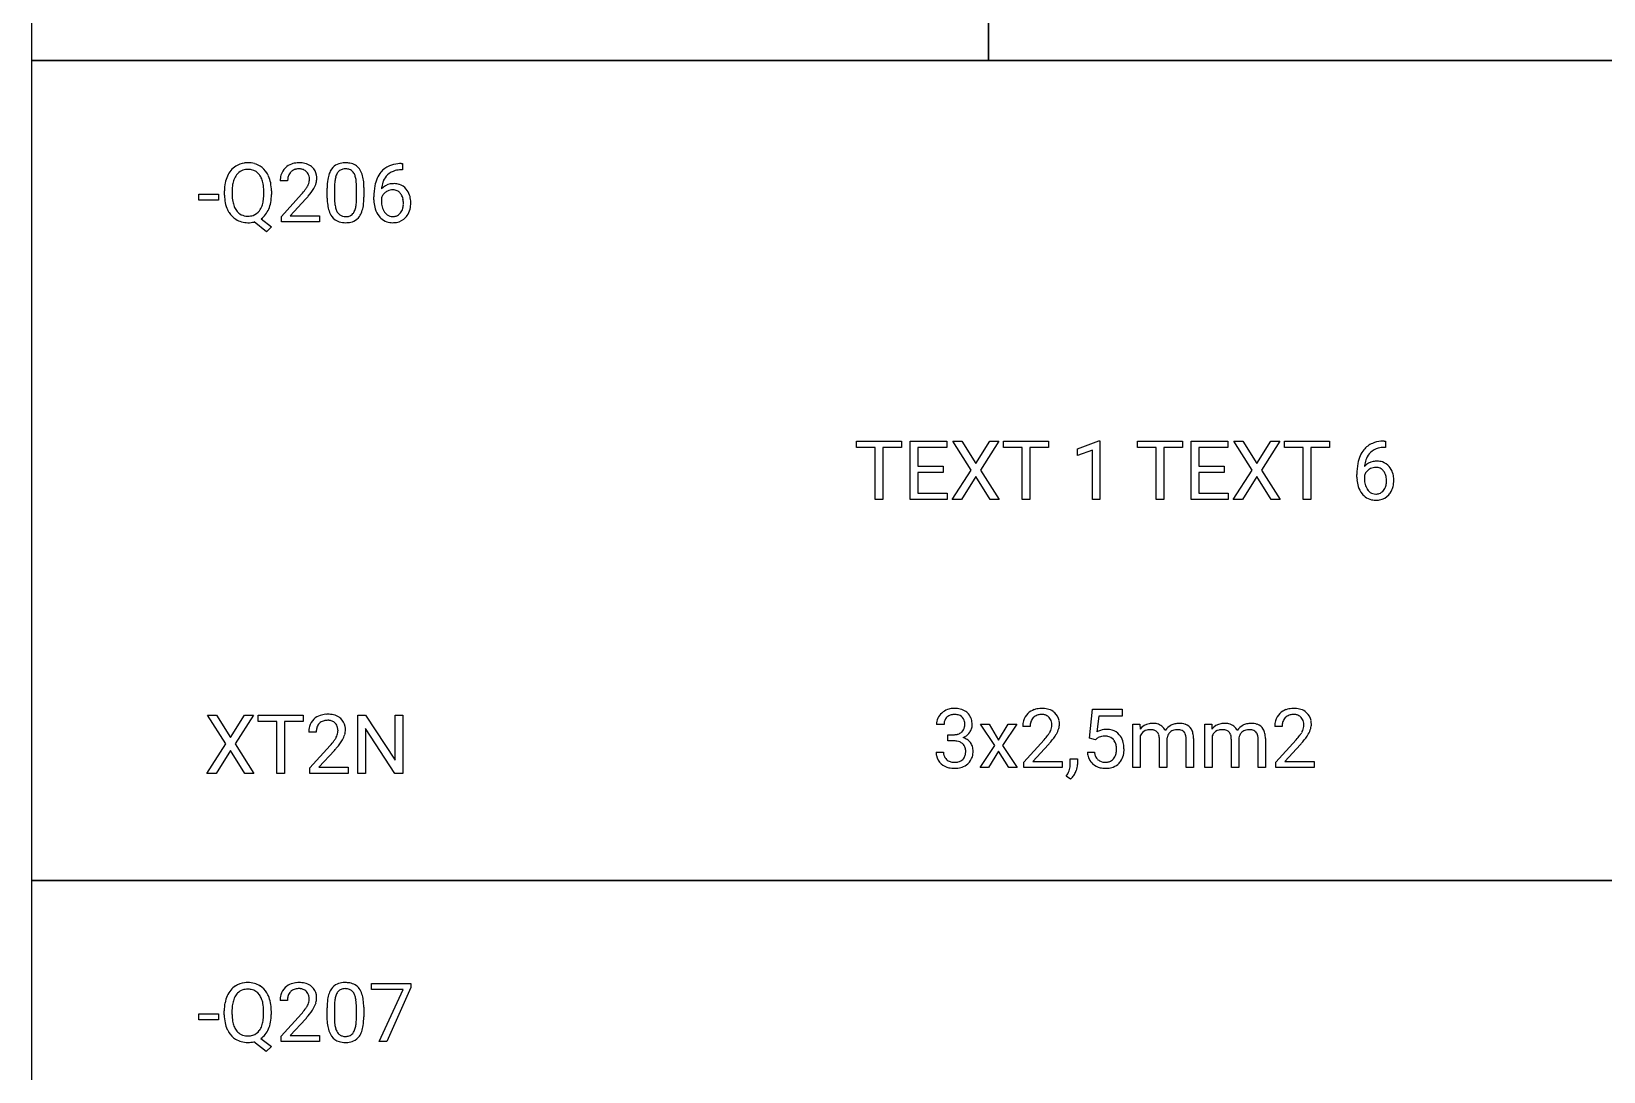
# Model space of a CAD drawing. Header units: metres. Extents: x 0 to 1062, y -1350 to 150.
# Drawn here: x 0 to 287.5, y -785 to -594.7 of the extents above; entities that cross this region are included whole.
import ezdxf

# ---------------------------------------------------------------- set-up
doc = ezdxf.new("R2010")
doc.units = ezdxf.units.M

msp = doc.modelspace()

# ---------------------------------------------------------------- linework, layer by layer
for p, q in [((0, -450), (0, -600)), ((175, -600), (175, -450)), ((175, -450), (175, -600)), ((0, -600), (175, -600)), ((400, -600), (0, -600)), ((0, -600), (0, -750)), ((175, -600), (437.5, -600)), ((67.86, -619.98), (67.61, -619.98)), ((67.62, -618.83), (67.86, -618.83)), ((67.86, -618.83), (67.86, -619.98)), ((35.3, -624.61), (35.3, -623.84)), ((36.71, -623.73), (36.71, -624.52)), ((42.48, -624.62), (42.48, -623.83)), ((43.88, -623.84), (43.88, -624.52)), ((46.85, -621.98), (45.5, -621.98)), ((54.08, -625.14), (54.08, -623.33)), ((55.43, -623), (55.43, -625.17)), ((59.46, -625.32), (59.46, -623.1)), ((60.81, -623.2), (60.81, -624.96)), ((30.63, -625.53), (30.63, -624.42)), ((30.63, -624.42), (34.21, -624.42)), ((34.21, -625.53), (30.63, -625.53)), ((34.21, -624.42), (34.21, -625.53)), ((45.7, -628.53), (49.39, -624.43)), ((50.19, -625.3), (47.33, -628.4)), ((62.63, -625.45), (62.63, -624.93)), ((63.99, -625.1), (63.99, -625.6)), ((42.96, -631.31), (40.71, -629.52)), ((42.02, -628.93), (43.92, -630.42)), ((45.7, -629.5), (45.7, -628.53)), ((52.69, -629.5), (45.7, -629.5)), ((47.33, -628.4), (52.69, -628.4)), ((52.69, -628.4), (52.69, -629.5)), ((43.92, -630.42), (42.96, -631.31)), ((150.86, -670.78), (150.86, -669.62)), ((150.86, -669.62), (159.11, -669.62)), ((159.11, -669.62), (159.11, -670.78)), ((160.69, -680.28), (160.69, -669.62)), ((160.69, -669.62), (167.39, -669.62)), ((167.39, -669.62), (167.39, -670.78)), ((171.85, -674.91), (168.48, -669.62)), ((168.48, -669.62), (170.12, -669.62)), ((170.12, -669.62), (172.7, -673.71)), ((172.7, -673.71), (175.25, -669.62)), ((176.91, -669.62), (173.54, -674.91)), ((175.25, -669.62), (176.91, -669.62)), ((177.74, -670.78), (177.74, -669.62)), ((177.74, -669.62), (185.99, -669.62)), ((185.99, -669.62), (185.99, -670.78)), ((191.29, -671.03), (195.17, -669.57)), ((195.17, -669.57), (195.39, -669.57)), ((195.39, -669.57), (195.39, -680.28)), ((202.25, -670.78), (202.25, -669.62)), ((202.25, -669.62), (210.5, -669.62)), ((210.5, -669.62), (210.5, -670.78)), ((212.08, -680.28), (212.08, -669.62)), ((212.08, -669.62), (218.78, -669.62)), ((218.78, -669.62), (218.78, -670.78)), ((223.24, -674.91), (219.86, -669.62)), ((219.86, -669.62), (221.51, -669.62)), ((221.51, -669.62), (224.08, -673.71)), ((224.08, -673.71), (226.64, -669.62)), ((228.29, -669.62), (224.92, -674.91)), ((226.64, -669.62), (228.29, -669.62)), ((229.13, -670.78), (229.13, -669.62)), ((229.13, -669.62), (237.38, -669.62)), ((237.38, -669.62), (237.38, -670.78)), ((247.39, -669.61), (247.64, -669.61)), ((247.64, -669.61), (247.64, -670.76)), ((154.28, -670.78), (150.86, -670.78)), ((154.28, -680.28), (154.28, -670.78)), ((159.11, -670.78), (155.68, -670.78)), ((155.68, -670.78), (155.68, -680.28)), ((167.39, -670.78), (162.1, -670.78)), ((162.1, -670.78), (162.1, -674.21)), ((181.16, -670.78), (177.74, -670.78)), ((181.16, -680.28), (181.16, -670.78)), ((185.99, -670.78), (182.56, -670.78)), ((182.56, -670.78), (182.56, -680.28)), ((191.29, -672.26), (191.29, -671.03)), ((194.02, -671.25), (191.29, -672.26)), ((194.02, -680.28), (194.02, -671.25)), ((205.67, -670.78), (202.25, -670.78)), ((205.67, -680.28), (205.67, -670.78)), ((210.5, -670.78), (207.07, -670.78)), ((207.07, -670.78), (207.07, -680.28)), ((218.78, -670.78), (213.48, -670.78)), ((213.48, -670.78), (213.48, -674.21)), ((232.55, -670.78), (229.13, -670.78)), ((232.55, -680.28), (232.55, -670.78)), ((237.38, -670.78), (233.95, -670.78)), ((233.95, -670.78), (233.95, -680.28)), ((247.64, -670.76), (247.39, -670.76)), ((162.1, -674.21), (166.72, -674.21)), ((166.72, -675.36), (162.1, -675.36)), ((162.1, -675.36), (162.1, -679.13)), ((166.72, -674.21), (166.72, -675.36)), ((168.4, -680.28), (171.85, -674.91)), ((173.54, -674.91), (176.99, -680.28)), ((213.48, -674.21), (218.11, -674.21)), ((218.11, -675.36), (213.48, -675.36)), ((213.48, -675.36), (213.48, -679.13)), ((218.11, -674.21), (218.11, -675.36)), ((219.78, -680.28), (223.24, -674.91)), ((224.92, -674.91), (228.37, -680.28)), ((172.7, -676.12), (170.06, -680.28)), ((175.32, -680.28), (172.7, -676.12)), ((224.08, -676.12), (221.45, -680.28)), ((226.7, -680.28), (224.08, -676.12)), ((242.4, -676.23), (242.4, -675.71)), ((243.76, -675.88), (243.76, -676.38)), ((155.68, -680.28), (154.28, -680.28)), ((167.47, -680.28), (160.69, -680.28)), ((162.1, -679.13), (167.47, -679.13)), ((167.47, -679.13), (167.47, -680.28)), ((170.06, -680.28), (168.4, -680.28)), ((176.99, -680.28), (175.32, -680.28)), ((182.56, -680.28), (181.16, -680.28)), ((195.39, -680.28), (194.02, -680.28)), ((207.07, -680.28), (205.67, -680.28)), ((218.85, -680.28), (212.08, -680.28)), ((213.48, -679.13), (218.85, -679.13)), ((218.85, -679.13), (218.85, -680.28)), ((221.45, -680.28), (219.78, -680.28)), ((228.37, -680.28), (226.7, -680.28)), ((233.95, -680.28), (232.55, -680.28)), ((193.48, -724), (194.02, -718.68)), ((194.02, -718.68), (199.49, -718.68)), ((199.49, -718.68), (199.49, -719.93)), ((35.56, -725.03), (32.18, -719.74)), ((32.18, -719.74), (33.83, -719.74)), ((33.83, -719.74), (36.4, -723.83)), ((36.4, -723.83), (38.96, -719.74)), ((40.61, -719.74), (37.24, -725.03)), ((38.96, -719.74), (40.61, -719.74)), ((41.45, -720.9), (41.45, -719.74)), ((41.45, -719.74), (49.7, -719.74)), ((44.87, -720.9), (41.45, -720.9)), ((44.87, -730.41), (44.87, -720.9)), ((49.7, -720.9), (46.27, -720.9)), ((46.27, -720.9), (46.27, -730.41)), ((49.7, -719.74), (49.7, -720.9)), ((59.7, -730.41), (59.7, -719.74)), ((59.7, -719.74), (61.11, -719.74)), ((61.11, -719.74), (66.5, -728)), ((66.5, -728), (66.5, -719.74)), ((66.5, -719.74), (67.9, -719.74)), ((67.9, -719.74), (67.9, -730.41)), ((166.89, -721.48), (165.53, -721.48)), ((176.15, -725.34), (173.55, -721.42)), ((173.55, -721.42), (175.12, -721.42)), ((175.12, -721.42), (176.86, -724.31)), ((176.86, -724.31), (178.61, -721.42)), ((180.2, -721.42), (177.6, -725.34)), ((178.61, -721.42), (180.2, -721.42)), ((195.17, -719.93), (194.85, -722.84)), ((199.49, -719.93), (195.17, -719.93)), ((201.41, -729.34), (201.41, -721.42)), ((201.41, -721.42), (202.7, -721.42)), ((202.7, -721.42), (202.73, -722.3)), ((214.56, -729.34), (214.56, -721.42)), ((214.56, -721.42), (215.84, -721.42)), ((215.84, -721.42), (215.88, -722.3)), ((52.08, -722.88), (50.72, -722.88)), ((66.48, -730.41), (61.11, -722.19)), ((61.11, -722.19), (61.11, -730.41)), ((167.6, -723.35), (168.62, -723.35)), ((167.6, -724.46), (167.6, -723.35)), ((168.62, -724.46), (167.6, -724.46)), ((182.64, -721.82), (181.29, -721.82)), ((181.49, -728.37), (185.18, -724.27)), ((194.57, -724.27), (193.48, -724)), ((194.92, -723.98), (194.57, -724.27)), ((202.77, -723.56), (202.77, -729.34)), ((206.28, -729.34), (206.28, -724.15)), ((207.65, -724.08), (207.65, -729.34)), ((211.17, -729.34), (211.17, -724.11)), ((212.52, -724.03), (212.52, -729.34)), ((215.92, -723.56), (215.92, -729.34)), ((219.43, -729.34), (219.43, -724.15)), ((220.79, -724.08), (220.79, -729.34)), ((224.32, -729.34), (224.32, -724.11)), ((225.67, -724.03), (225.67, -729.34)), ((228.73, -721.82), (227.37, -721.82)), ((227.58, -728.37), (231.27, -724.27)), ((32.1, -730.41), (35.56, -725.03)), ((36.4, -726.25), (33.77, -730.41)), ((39.02, -730.41), (36.4, -726.25)), ((37.24, -725.03), (40.69, -730.41)), ((50.93, -729.43), (54.62, -725.33)), ((55.42, -726.2), (52.56, -729.3)), ((165.44, -726.53), (166.8, -726.53)), ((173.47, -729.34), (176.15, -725.34)), ((176.88, -726.38), (175.05, -729.34)), ((178.71, -729.34), (176.88, -726.38)), ((177.6, -725.34), (180.28, -729.34)), ((185.98, -725.14), (183.13, -728.24)), ((193.1, -726.54), (194.38, -726.54)), ((232.07, -725.14), (229.21, -728.24)), ((50.93, -730.41), (50.93, -729.43)), ((52.56, -729.3), (57.91, -729.3)), ((57.91, -729.3), (57.91, -730.41)), ((175.05, -729.34), (173.47, -729.34)), ((180.28, -729.34), (178.71, -729.34)), ((181.49, -729.34), (181.49, -728.37)), ((188.48, -729.34), (181.49, -729.34)), ((183.13, -728.24), (188.48, -728.24)), ((188.48, -728.24), (188.48, -729.34)), ((189.96, -728.96), (189.96, -727.74)), ((189.96, -727.74), (191.28, -727.74)), ((191.28, -727.74), (191.28, -728.8)), ((202.77, -729.34), (201.41, -729.34)), ((207.65, -729.34), (206.28, -729.34)), ((212.52, -729.34), (211.17, -729.34)), ((215.92, -729.34), (214.56, -729.34)), ((220.79, -729.34), (219.43, -729.34)), ((225.67, -729.34), (224.32, -729.34)), ((227.58, -729.34), (227.58, -728.37)), ((234.56, -729.34), (227.58, -729.34)), ((229.21, -728.24), (234.56, -728.24)), ((234.56, -728.24), (234.56, -729.34)), ((33.77, -730.41), (32.1, -730.41)), ((40.69, -730.41), (39.02, -730.41)), ((46.27, -730.41), (44.87, -730.41)), ((57.91, -730.41), (50.93, -730.41)), ((61.11, -730.41), (59.7, -730.41)), ((67.9, -730.41), (66.48, -730.41)), ((190.01, -731.47), (189.24, -730.94)), ((0, -750), (400, -750)), ((400, -750), (0, -750)), ((0, -750), (0, -900)), ((62.19, -769.95), (62.19, -768.84)), ((62.19, -768.84), (69.4, -768.84)), ((67.96, -769.95), (62.19, -769.95)), ((63.56, -779.5), (67.96, -769.95)), ((69.4, -769.6), (64.98, -779.5)), ((69.4, -768.84), (69.4, -769.6)), ((46.82, -771.98), (45.46, -771.98)), ((54.05, -775.14), (54.05, -773.33)), ((55.4, -773), (55.4, -775.17)), ((59.42, -775.32), (59.42, -773.1)), ((60.78, -773.2), (60.78, -774.96)), ((30.6, -775.53), (30.6, -774.42)), ((30.6, -774.42), (34.18, -774.42)), ((34.18, -775.53), (30.6, -775.53)), ((34.18, -774.42), (34.18, -775.53)), ((35.27, -774.61), (35.27, -773.84)), ((36.67, -773.73), (36.67, -774.52)), ((42.45, -774.62), (42.45, -773.83)), ((43.85, -773.84), (43.85, -774.52)), ((45.67, -778.53), (49.36, -774.43)), ((50.16, -775.3), (47.3, -778.4)), ((41.98, -778.93), (43.89, -780.42)), ((45.67, -779.5), (45.67, -778.53)), ((47.3, -778.4), (52.66, -778.4)), ((52.66, -778.4), (52.66, -779.5)), ((42.93, -781.31), (40.68, -779.52)), ((43.89, -780.42), (42.93, -781.31)), ((52.66, -779.5), (45.67, -779.5)), ((64.98, -779.5), (63.56, -779.5))]:
    msp.add_line(p, q)
for centre, radius, start, end in [((39.95, -622.96), 4.51, 140.3944, 156.0034), ((39.4, -622.52), 3.8, 122.6491, 140.1581), ((40.23, -622.95), 3.41, 143.3323, 160.0447), ((39.46, -622.63), 3.92, 97.141, 122.5801), ((39.74, -622.61), 2.82, 135.1962, 143.0669), ((39.43, -622.29), 2.37, 108.822, 135.4393), ((39.56, -622.72), 2.82, 89.4032, 108.3103), ((39.58, -623.38), 4.69, 89.9057, 97.4096), ((39.61, -623.25), 4.56, 74.9772, 90.3785), ((39.6, -623.13), 3.22, 78.5745, 90.3014), ((39.78, -622.31), 2.39, 35.4899, 78.9194), ((39.78, -622.57), 3.85, 57.5271, 74.7509), ((39.09, -622.84), 3.25, 21.4434, 35.9895), ((39.77, -622.56), 3.85, 31.3472, 57.3704), ((39.03, -623.05), 4.75, 24.1911, 31.7086), ((49.26, -621.95), 3.76, 164.6898, 180.4794), ((48.48, -621.75), 2.96, 133.4629, 164.4994), ((48.58, -621.83), 3.09, 109.3993, 133.7311), ((48.74, -621.66), 1.84, 135.9423, 161.1924), ((48.66, -621.6), 1.75, 127.5802, 135.7627), ((48.86, -622.66), 3.96, 93.838, 109.2571), ((48.73, -621.72), 1.88, 103.7449, 127.1517), ((48.96, -622.6), 2.8, 89.4583, 103.8184), ((48.98, -623.86), 5.16, 89.9476, 94.2489), ((49.02, -623.21), 4.52, 77.3427, 90.4709), ((48.98, -622.27), 2.47, 85.2826, 90.0571), ((49.04, -621.74), 1.93, 68.7646, 85.6884), ((49.14, -621.46), 1.63, 43.1432, 68.4156), ((49.35, -621.77), 3.04, 56.0713, 77.4694), ((49.04, -621.57), 1.78, 14.3635, 43.5045), ((49.52, -621.49), 2.71, 47.9297, 55.6151), ((49.65, -621.37), 2.53, 9.7854, 48.2551), ((48.82, -621.54), 3.38, -0.2347, 10.2587), ((59.86, -622.6), 5.73, 160.3049, 171.3303), ((57.79, -621.85), 3.53, 145.1146, 160.3691), ((56.96, -621.29), 2.53, 113.9045, 144.8711), ((58.32, -622), 2.78, 149.6234, 165.4259), ((57.29, -621.4), 1.59, 125.8471, 149.3151), ((57.27, -622.06), 3.36, 94.2783, 113.4357), ((57.28, -621.42), 1.6, 101.6851, 125.0627), ((57.43, -622.08), 2.28, 89.6223, 101.9167), ((57.43, -623.47), 4.78, 89.919, 94.9543), ((57.47, -623.13), 4.43, 79.8808, 90.3219), ((57.45, -622.33), 2.52, 84.3403, 90.0926), ((57.54, -621.63), 1.81, 63.4356, 85.0199), ((57.74, -621.69), 2.97, 59.7342, 80.2344), ((57.62, -621.4), 1.57, 30.7009, 62.4934), ((56.79, -621.9), 2.54, 16.4173, 30.7965), ((57.95, -621.28), 2.51, 36.1874, 59.1551), ((57.08, -621.87), 3.56, 17.6061, 35.6109), ((54.64, -622.68), 6.14, 7.5233, 17.9382), ((67.62, -623.41), 4.79, 141.3846, 156.8839), ((66.99, -622.92), 3.98, 112.751, 141.1926), ((67.39, -623.27), 3.29, 134.3411, 157.4851), ((67.31, -623.22), 3.19, 104.3078, 133.8639), ((67.48, -624.16), 5.31, 94.9147, 112.4719), ((67.66, -624.54), 4.56, 90.5989, 104.534), ((67.72, -626.16), 7.33, 90.7759, 95.4854), ((42.8, -623.8), 7.5, 169.1598, 180.2946), ((41.08, -623.48), 5.75, 155.8166, 169.1085), ((43.75, -623.78), 7.05, 171.0123, 179.58), ((41.52, -623.43), 4.78, 159.9553, 171.0502), ((37.85, -623.32), 4.59, 9.8565, 21.4123), ((35.19, -623.77), 7.29, -0.4219, 9.7739), ((38.16, -623.43), 5.69, 10.6548, 24.0391), ((36.18, -623.79), 7.7, -0.3161, 10.6209), ((50.31, -621.98), 3.46, 175.9224, 180.0552), ((49.42, -621.89), 2.56, 161.2165, 176.3918), ((39.11, -615.27), 13.77, -41.6897, -37.1461), ((45.15, -619.85), 6.19, -37.1463, -31.3391), ((47.38, -621.23), 3.56, -30.9941, -28.2007), ((48.26, -621.68), 2.58, -28.5611, -7.5167), ((43.57, -618.73), 9.31, -40.6727, -30.0526), ((48.54, -621.69), 2.3, -0.4249, 14.3017), ((48.39, -621.71), 2.45, -7.2295, 0.0186), ((47.42, -620.97), 4.86, -29.9823, -16.869), ((49.24, -621.52), 2.95, -16.7689, -0.5227), ((64.18, -623.25), 10.1, 171.3605, 180.4314), ((64.22, -623.04), 8.79, 173.626, 179.7295), ((60.61, -622.63), 5.15, 165.0175, 173.7342), ((54.71, -622.52), 4.71, 7.0754, 16.6026), ((50.54, -623.04), 8.91, -0.3813, 7.0913), ((50.53, -623.24), 10.28, 0.2523, 7.6309), ((73.21, -624.84), 10.58, 169.506, 180.4647), ((69.33, -624.13), 6.64, 156.9481, 169.4055), ((66.08, -625.26), 2.73, 99.617, 139.1542), ((69.94, -624), 5.95, 171.0843, 174.968), ((68.53, -623.74), 4.52, 157.4577, 171.4845), ((66.19, -626), 2.39, 117.13, 125.5663), ((66.07, -625.77), 2.13, 89.7387, 117.1618), ((66.29, -626.29), 3.78, 89.7488, 100.2562), ((66.09, -625.73), 2.09, 82.7845, 90.1035), ((66.34, -625.74), 3.23, 73.182, 90.5378), ((66.15, -625.31), 1.67, 57.5923, 83.1979), ((66.49, -625.19), 2.66, 39.617, 72.7027), ((65.99, -625.63), 3.32, 17.8581, 40.1639), ((42.6, -624.58), 7.3, -179.7451, -168.5335), ((40.9, -624.92), 5.57, -168.4818, -155.0559), ((43.62, -624.56), 6.91, 179.6007, 190.1326), ((41.34, -624.96), 4.59, -169.7673, -158.2455), ((40.28, -625.38), 3.46, -158.1908, -144.263), ((39.07, -625.51), 3.28, -36.4866, -19.3298), ((37.55, -624.96), 4.9, -19.4826, -8.5495), ((34.96, -624.57), 7.52, -8.6088, -0.3922), ((38.32, -624.99), 5.52, -23.3806, -10.0886), ((35.94, -624.56), 7.94, -10.0906, 0.34), ((39.38, -615.31), 14.72, -42.7398, -40.1353), ((64.01, -625.06), 9.93, -179.5379, -172.0299), ((60.25, -625.59), 6.13, -172.1182, -161.7654), ((64.2, -625.23), 8.77, 179.6245, 187.282), ((60.26, -625.73), 4.79, -172.7199, -163.1688), ((54.24, -625.7), 5.19, -15.2599, -6.4575), ((50.41, -625.24), 9.04, -6.5767, -0.5013), ((54.89, -625.7), 5.87, -19.4648, -8.5613), ((50.46, -625.03), 10.35, -8.5335, 0.4264), ((69.37, -625.45), 6.74, 179.9573, 183.8075), ((67.91, -625.58), 5.28, -176.5341, -162.9153), ((65.96, -625.81), 2.09, 142.17, 160.2783), ((68.72, -625.63), 4.73, 179.6194, 190.7811), ((67.16, -625.94), 3.14, -169.4135, -151.0511), ((66.15, -625.97), 2.34, 125.0918, 141.8705), ((66.06, -625.42), 1.81, 37.5896, 56.9825), ((65.76, -625.67), 2.2, 31.0627, 38.0776), ((65.47, -625.83), 2.53, 11.4098, 30.6339), ((64.77, -626.18), 3.25, -16.1279, -3.2038), ((64.33, -626.07), 3.69, -0.3953, 11.549), ((63.79, -626.09), 4.24, -3.5619, 0.0421), ((65.11, -625.91), 4.25, 3.619, 17.7908), ((64.47, -626.06), 4.89, -13.0513, 0.4559), ((63.95, -626.02), 5.42, -0.0446, 3.9677), ((40.18, -625.24), 4.78, -154.9394, -147.5509), ((39.48, -625.71), 3.94, -147.8709, -122.5481), ((39.44, -625.77), 3.86, -122.4577, -105.4207), ((39.58, -625.9), 2.59, -144.5684, -124.0857), ((39.48, -626), 2.45, -123.3461, -96.7451), ((39.57, -625.22), 4.43, -105.1861, -89.6502), ((39.59, -625.27), 3.19, -97.2842, -89.883), ((39.63, -625.48), 2.98, -90.6415, -72.3834), ((39.62, -625.08), 4.58, -90.2835, -76.2094), ((39.79, -626.06), 2.37, -71.8237, -36.1896), ((39.81, -625.82), 3.81, -54.5449, -38.1132), ((39.2, -625.37), 4.56, -37.927, -23.3627), ((57.98, -626.36), 3.74, -162.0305, -144.7377), ((57.03, -627.01), 2.59, -144.2752, -106.3989), ((58.26, -626.34), 2.71, -163.3154, -149.3269), ((57.43, -626.83), 1.74, -149.3512, -127.0543), ((57.41, -625.74), 3.91, -106.4234, -89.2619), ((57.31, -626.96), 1.56, -126.4303, -106.4901), ((57.44, -626.52), 2.03, -106.2029, -89.4379), ((57.48, -626.55), 2, -90.795, -70.9613), ((57.62, -626.34), 3.31, -85.6337, -66.2168), ((57.63, -627), 1.52, -70.4139, -40.6172), ((57.41, -626.81), 1.81, -40.7966, -31.9756), ((56.63, -626.37), 2.71, -31.1132, -14.8036), ((57.91, -627.05), 2.54, -65.6916, -34.7171), ((57.04, -626.46), 3.59, -34.534, -19.3947), ((66.72, -625.94), 4.04, -162.9011, -141.1646), ((66.34, -626.24), 3.55, -141.0886, -133.6632), ((65.94, -626.69), 2.95, -133.9596, -108.6408), ((66.69, -626.18), 2.61, -150.5604, -143.6594), ((66.37, -626.44), 2.2, -144.314, -126.2497), ((66.03, -626.32), 3.33, -108.1271, -89.4913), ((66.04, -626.87), 1.66, -125.8215, -89.337), ((66.08, -626.52), 2.01, -90.5977, -72.3362), ((66.08, -625.66), 3.99, -90.2368, -79.8996), ((66.17, -626.85), 1.67, -71.7054, -37.016), ((66.29, -626.7), 2.93, -80.4859, -42.0195), ((65.65, -626.43), 2.34, -37.5261, -16.0346), ((66.11, -626.53), 3.18, -42.2341, -34.7426), ((65.89, -626.4), 3.44, -34.3812, -12.9934), ((57.46, -624.97), 4.68, -90.0819, -84.9622), ((247.25, -674.94), 5.31, 94.9147, 112.4719), ((247.49, -676.94), 7.33, 90.7759, 95.4854), ((249.1, -674.91), 6.64, 156.9481, 169.4055), ((247.4, -674.19), 4.79, 141.3846, 156.8839), ((246.76, -673.7), 3.98, 112.751, 141.1926), ((247.17, -674.05), 3.29, 134.3411, 157.4851), ((247.08, -674), 3.19, 104.3078, 133.8639), ((247.44, -675.32), 4.56, 90.5989, 104.534), ((252.98, -675.62), 10.58, 169.506, 180.4647), ((245.73, -676.59), 2.09, 142.17, 160.2783), ((245.85, -676.04), 2.73, 99.617, 139.1542), ((249.71, -674.78), 5.95, 171.0843, 174.968), ((248.3, -674.52), 4.52, 157.4577, 171.4845), ((245.92, -676.75), 2.34, 125.0918, 141.8705), ((245.96, -676.78), 2.39, 117.13, 125.5663), ((245.85, -676.55), 2.13, 89.7387, 117.1618), ((246.07, -677.07), 3.78, 89.7488, 100.2562), ((245.86, -676.51), 2.09, 82.7845, 90.1035), ((246.11, -676.52), 3.23, 73.182, 90.5378), ((245.93, -676.09), 1.67, 57.5923, 83.1979), ((245.84, -676.2), 1.81, 37.5896, 56.9825), ((246.26, -675.97), 2.66, 39.617, 72.7027), ((245.53, -676.45), 2.2, 31.0627, 38.0776), ((245.24, -676.61), 2.53, 11.4098, 30.6339), ((245.77, -676.41), 3.32, 17.8581, 40.1639), ((244.88, -676.69), 4.25, 3.619, 17.7908), ((249.14, -676.23), 6.74, 179.9573, 183.8075), ((247.68, -676.36), 5.28, -176.5341, -162.9153), ((246.5, -676.72), 4.04, -162.9011, -141.1646), ((248.49, -676.41), 4.73, 179.6194, 190.7811), ((246.93, -676.72), 3.14, -169.4135, -151.0511), ((246.46, -676.96), 2.61, -150.5604, -143.6594), ((245.42, -677.21), 2.34, -37.5261, -16.0346), ((244.55, -676.96), 3.25, -16.1279, -3.2038), ((244.11, -676.85), 3.69, -0.3953, 11.549), ((243.56, -676.87), 4.24, -3.5619, 0.0421), ((245.66, -677.18), 3.44, -34.3812, -12.9934), ((244.25, -676.84), 4.89, -13.0513, 0.4559), ((243.72, -676.8), 5.42, -0.0446, 3.9677), ((246.12, -677.02), 3.55, -141.0886, -133.6632), ((245.71, -677.47), 2.95, -133.9596, -108.6408), ((246.14, -677.22), 2.2, -144.314, -126.2497), ((245.81, -677.1), 3.33, -108.1271, -89.4913), ((245.82, -677.65), 1.66, -125.8215, -89.337), ((245.86, -677.3), 2.01, -90.5977, -72.3362), ((245.85, -676.44), 3.99, -90.2368, -79.8996), ((245.94, -677.63), 1.67, -71.7054, -37.016), ((246.07, -677.48), 2.93, -80.4859, -42.0195), ((245.89, -677.31), 3.18, -42.2341, -34.7426), ((168.55, -721.67), 3.1, 109.4923, 132.2591), ((168.72, -722.2), 3.67, 94.0186, 109.2749), ((168.81, -723.09), 4.56, 89.9538, 94.3439), ((168.85, -723.05), 4.51, 77.1833, 90.4936), ((169.2, -721.56), 2.99, 55.4019, 77.3239), ((184.65, -722.5), 3.96, 93.838, 109.2571), ((184.77, -723.7), 5.16, 89.9476, 94.2489), ((184.81, -723.05), 4.52, 77.3427, 90.4709), ((185.14, -721.61), 3.04, 56.0713, 77.4694), ((230.73, -722.5), 3.96, 93.838, 109.2571), ((230.85, -723.7), 5.16, 89.9476, 94.2489), ((230.89, -723.05), 4.52, 77.3427, 90.4709), ((231.22, -721.61), 3.04, 56.0713, 77.4694), ((53.7, -722.65), 2.96, 133.4629, 164.4994), ((53.8, -722.73), 3.09, 109.3993, 133.7311), ((53.96, -722.56), 1.84, 135.9423, 161.1924), ((53.89, -722.5), 1.75, 127.5802, 135.7627), ((54.09, -723.56), 3.96, 93.838, 109.2571), ((53.96, -722.62), 1.88, 103.7449, 127.1517), ((54.18, -723.51), 2.8, 89.4583, 103.8184), ((54.2, -724.76), 5.16, 89.9476, 94.2489), ((54.24, -724.11), 4.52, 77.3427, 90.4709), ((54.21, -723.17), 2.47, 85.2826, 90.0571), ((54.27, -722.64), 1.93, 68.7646, 85.6884), ((54.37, -722.36), 1.63, 43.1432, 68.4156), ((54.58, -722.67), 3.04, 56.0713, 77.4694), ((54.26, -722.47), 1.78, 14.3635, 43.5045), ((54.74, -722.39), 2.71, 47.9297, 55.6151), ((54.87, -722.27), 2.53, 9.7854, 48.2551), ((168.38, -721.44), 2.85, 156.7254, 180.6895), ((168.3, -721.46), 2.78, 131.5241, 155.8625), ((169.32, -721.47), 2.43, 175.3005, 180.056), ((168.8, -721.42), 1.91, 158.8914, 175.6954), ((168.53, -721.32), 1.62, 133.5328, 158.5491), ((168.61, -721.41), 1.74, 103.4748, 133.5694), ((168.79, -722.13), 2.49, 89.5225, 103.6892), ((168.82, -722.94), 3.29, 84.9801, 90.1027), ((168.96, -721.73), 2.07, 64.9824, 85.9768), ((169.23, -721.1), 1.39, 16.7478, 64.0965), ((168.08, -721.47), 2.61, -1.0476, 17.2451), ((168.49, -721.53), 2.19, -10.1534, 0.2425), ((169.37, -721.27), 2.65, 47.0236, 54.9155), ((169.45, -721.19), 2.53, 20.8442, 47.0924), ((168.77, -721.43), 3.26, 4.0223, 20.6137), ((169.89, -721.55), 2.15, -18.6386, -0.0375), ((167.69, -721.55), 4.35, -0.0603, 4.499), ((185.05, -721.79), 3.76, 164.6898, 180.4794), ((184.27, -721.59), 2.96, 133.4629, 164.4994), ((184.37, -721.67), 3.09, 109.3993, 133.7311), ((186.1, -721.82), 3.46, 175.9224, 180.0552), ((185.21, -721.73), 2.56, 161.2165, 176.3918), ((184.53, -721.5), 1.84, 135.9423, 161.1924), ((184.45, -721.44), 1.75, 127.5802, 135.7627), ((184.53, -721.56), 1.88, 103.7449, 127.1517), ((184.75, -722.44), 2.8, 89.4583, 103.8184), ((184.78, -722.11), 2.47, 85.2826, 90.0571), ((184.83, -721.57), 1.93, 68.7646, 85.6884), ((184.93, -721.3), 1.63, 43.1432, 68.4156), ((184.83, -721.41), 1.78, 14.3635, 43.5045), ((184.33, -721.53), 2.3, -0.4249, 14.3017), ((184.18, -721.55), 2.45, -7.2295, 0.0186), ((185.31, -721.32), 2.71, 47.9297, 55.6151), ((185.44, -721.2), 2.53, 9.7854, 48.2551), ((185.04, -721.36), 2.95, -16.7689, -0.5227), ((184.61, -721.38), 3.38, -0.2347, 10.2587), ((204.88, -724.09), 2.8, 100.3147, 140.1566), ((205.07, -724.97), 3.7, 89.7492, 100.6868), ((205.11, -724.71), 3.44, 77.6386, 90.4719), ((205.39, -723.51), 2.2, 52.0491, 78.0346), ((209.81, -724.26), 3, 118.576, 145.1954), ((209.67, -723.97), 2.68, 102.9387, 118.8207), ((209.85, -724.8), 3.52, 89.6091, 102.8285), ((209.94, -724.72), 3.45, 71.7698, 91.0655), ((210.38, -723.36), 2.02, 30.0284, 71.7493), ((218.03, -724.09), 2.8, 100.3147, 140.1566), ((218.21, -724.97), 3.7, 89.7492, 100.6868), ((218.26, -724.71), 3.44, 77.6386, 90.4719), ((218.54, -723.51), 2.2, 52.0491, 78.0346), ((222.96, -724.26), 3, 118.576, 145.1954), ((222.81, -723.97), 2.68, 102.9387, 118.8207), ((223, -724.8), 3.52, 89.6091, 102.8285), ((223.08, -724.72), 3.45, 71.7698, 91.0655), ((223.53, -723.36), 2.02, 30.0284, 71.7493), ((231.13, -721.79), 3.76, 164.6898, 180.4794), ((230.35, -721.59), 2.96, 133.4629, 164.4994), ((230.45, -721.67), 3.09, 109.3993, 133.7311), ((231.29, -721.73), 2.56, 161.2165, 176.3918), ((232.18, -721.82), 3.46, 175.9224, 180.0552), ((230.61, -721.5), 1.84, 135.9423, 161.1924), ((230.54, -721.44), 1.75, 127.5802, 135.7627), ((230.61, -721.56), 1.88, 103.7449, 127.1517), ((230.83, -722.44), 2.8, 89.4583, 103.8184), ((230.86, -722.11), 2.47, 85.2826, 90.0571), ((230.92, -721.57), 1.93, 68.7646, 85.6884), ((231.02, -721.3), 1.63, 43.1432, 68.4156), ((230.91, -721.41), 1.78, 14.3635, 43.5045), ((230.41, -721.53), 2.3, -0.4249, 14.3017), ((230.26, -721.55), 2.45, -7.2295, 0.0186), ((231.39, -721.32), 2.71, 47.9297, 55.6151), ((231.52, -721.2), 2.53, 9.7854, 48.2551), ((231.12, -721.36), 2.95, -16.7689, -0.5227), ((230.69, -721.38), 3.38, -0.2347, 10.2587), ((54.48, -722.85), 3.76, 164.6898, 180.4794), ((55.54, -722.88), 3.46, 175.9224, 180.0552), ((54.64, -722.8), 2.56, 161.2165, 176.3918), ((44.34, -716.17), 13.77, -41.6897, -37.1461), ((50.38, -720.75), 6.19, -37.1463, -31.3391), ((52.61, -722.13), 3.56, -30.9941, -28.2007), ((53.48, -722.58), 2.58, -28.5611, -7.5167), ((48.8, -719.63), 9.31, -40.6727, -30.0526), ((53.77, -722.6), 2.3, -0.4249, 14.3017), ((53.61, -722.61), 2.45, -7.2295, 0.0186), ((52.65, -721.87), 4.86, -29.9823, -16.869), ((54.47, -722.42), 2.95, -16.7689, -0.5227), ((54.04, -722.44), 3.38, -0.2347, 10.2587), ((168.6, -720.31), 3.04, -89.5828, -76.9872), ((168.59, -728.27), 3.81, 80.1228, 89.5476), ((168.84, -721.32), 2, -77.1573, -56.3541), ((168.98, -721.55), 1.73, -55.8505, -48.2326), ((169.07, -721.65), 1.6, -48.425, -9.5404), ((169.19, -721.04), 3.06, -67.545, -59.8681), ((169.49, -726.72), 2.98, 56.2745, 72.9348), ((169.4, -721.39), 2.65, -60.0327, -34.5866), ((169.8, -726.22), 2.39, 36.7001, 55.9859), ((169.43, -721.38), 2.64, -35.1102, -18.9028), ((174.9, -715.11), 13.77, -41.6897, -37.1461), ((180.94, -719.69), 6.19, -37.1463, -31.3391), ((183.18, -721.07), 3.56, -30.9941, -28.2007), ((184.05, -721.52), 2.58, -28.5611, -7.5167), ((179.36, -718.57), 9.31, -40.6727, -30.0526), ((183.22, -720.8), 4.86, -29.9823, -16.869), ((196.53, -725.7), 3.32, 96.5934, 120.3494), ((195.91, -725.27), 1.62, 112.8903, 127.3219), ((196.1, -725.73), 2.12, 100.7451, 112.8151), ((196.29, -726.78), 3.19, 89.5776, 100.6312), ((196.62, -726.37), 3.99, 89.9156, 96.8935), ((196.33, -726.1), 2.51, 79.6849, 90.2352), ((196.66, -725.95), 3.57, 74.1679, 90.5368), ((196.45, -725.5), 1.89, 41.5762, 80.1308), ((196.88, -725.16), 2.75, 41.3103, 73.9507), ((196.31, -725.64), 2.1, 34.5375, 41.9472), ((196.16, -725.72), 2.26, 12.9794, 34.1925), ((196.56, -725.44), 3.17, 17.7378, 41.4122), ((195.41, -725.81), 4.38, 3.47, 17.7593), ((204.75, -724.4), 2.15, 145.15, 156.9011), ((204.36, -724.13), 1.68, 103.2507, 145.2633), ((204.57, -724.92), 2.5, 89.4977, 103.6889), ((204.63, -724.77), 2.35, 73.6234, 90.9303), ((204.9, -723.82), 1.36, 48.5718, 73.4638), ((204.9, -723.78), 1.34, 16.9411, 47.2709), ((203.84, -724.11), 2.44, -1.0348, 16.955), ((205.4, -723.43), 2.14, 24.4324, 50.9273), ((210.09, -724.34), 2.46, 169.6382, 174.0077), ((209.63, -724.24), 1.98, 154.8037, 169.9564), ((209.35, -724.12), 1.68, 132.0197, 154.5908), ((209.36, -724.12), 1.69, 104.1018, 132.2478), ((209.46, -724.55), 2.13, 89.609, 104.0282), ((209.5, -725.45), 3.03, 80.5344, 90.4335), ((209.71, -724.2), 1.76, 66.4323, 80.6559), ((209.98, -723.6), 1.1, 43.25, 66.571), ((209.87, -723.68), 1.24, 25.3306, 42.396), ((209.44, -723.88), 1.71, 11.4675, 25.2189), ((208.37, -724.09), 2.8, -0.5371, 11.3469), ((209.8, -723.68), 2.68, 12.5337, 29.6219), ((208.08, -724.06), 4.44, 0.3768, 12.5853), ((217.9, -724.4), 2.15, 145.15, 156.9011), ((217.51, -724.13), 1.68, 103.2507, 145.2633), ((217.72, -724.92), 2.5, 89.4977, 103.6889), ((217.78, -724.77), 2.35, 73.6234, 90.9303), ((218.05, -723.82), 1.36, 48.5718, 73.4638), ((218.05, -723.78), 1.34, 16.9411, 47.2709), ((216.99, -724.11), 2.44, -1.0348, 16.955), ((218.54, -723.43), 2.14, 24.4324, 50.9273), ((223.24, -724.34), 2.46, 169.6382, 174.0077), ((222.77, -724.24), 1.98, 154.8037, 169.9564), ((222.5, -724.12), 1.68, 132.0197, 154.5908), ((222.51, -724.12), 1.69, 104.1018, 132.2478), ((222.61, -724.55), 2.13, 89.609, 104.0282), ((222.65, -725.45), 3.03, 80.5344, 90.4335), ((222.86, -724.2), 1.76, 66.4323, 80.6559), ((223.12, -723.6), 1.1, 43.25, 66.571), ((223.01, -723.68), 1.24, 25.3306, 42.396), ((222.59, -723.88), 1.71, 11.4675, 25.2189), ((221.52, -724.09), 2.8, -0.5371, 11.3469), ((222.94, -723.68), 2.68, 12.5337, 29.6219), ((221.23, -724.06), 4.44, 0.3768, 12.5853), ((220.99, -715.11), 13.77, -41.6897, -37.1461), ((227.03, -719.69), 6.19, -37.1463, -31.3391), ((229.26, -721.07), 3.56, -30.9941, -28.2007), ((230.13, -721.52), 2.58, -28.5611, -7.5167), ((225.44, -718.57), 9.31, -40.6727, -30.0526), ((229.3, -720.8), 4.86, -29.9823, -16.869), ((44.61, -716.21), 14.72, -42.7398, -40.1353), ((168.74, -726.54), 3.3, 179.7619, 190.8396), ((168.06, -726.68), 2.61, -169.3312, -130.1365), ((168.91, -726.55), 2.11, 179.4882, 195.5731), ((168.45, -726.67), 1.63, -164.2311, -132.3002), ((168.81, -727.01), 2.53, 67.7818, 80.1624), ((169.09, -726.35), 1.81, 49.2602, 67.8329), ((169.22, -726.17), 1.59, 14.7964, 48.8337), ((169.18, -726.72), 1.62, -45.1232, -18.8574), ((168.49, -726.49), 2.35, -18.8839, -3.539), ((168.48, -726.37), 2.37, -0.6035, 14.9827), ((167.6, -726.4), 3.25, -4.0548, 0.0584), ((169.46, -726.62), 2.71, -48.3599, -15.8296), ((169.85, -726.18), 2.32, 16.751, 36.6134), ((168.64, -726.4), 3.56, -15.6572, 0.5353), ((169.26, -726.34), 2.94, -0.5437, 16.4445), ((175.17, -715.15), 14.72, -42.7398, -40.1353), ((197.48, -726.15), 4.39, -174.9109, -170.4845), ((196.55, -726.33), 3.45, -170.8583, -155.2291), ((197.3, -726.16), 2.94, -172.7156, -160.2165), ((196.34, -726.52), 1.92, -160.4037, -139.6121), ((196.24, -726.37), 2.15, -39.3705, -16.1409), ((195.2, -726.06), 3.24, -16.3392, -3.1048), ((195.26, -725.93), 3.18, -0.4468, 13.0284), ((194.03, -725.96), 4.42, -3.5369, 0.0475), ((196.48, -726.35), 3.29, -34.9299, -12.9398), ((194.95, -725.99), 4.86, -13.0447, 0.4896), ((193.98, -725.94), 5.82, -0.0495, 3.888), ((221.25, -715.15), 14.72, -42.7398, -40.1353), ((168.48, -726.22), 3.23, -130.5569, -102.6389), ((168.56, -726.55), 1.8, -132.487, -108.5724), ((168.79, -724.94), 4.55, -102.8748, -89.5849), ((168.75, -726), 2.38, -108.5063, -93.6627), ((168.82, -725.26), 3.13, -94.0728, -89.9494), ((168.85, -725.48), 2.9, -90.5457, -77.1922), ((168.82, -724.49), 5, -90.0477, -85.8398), ((168.93, -725.57), 3.91, -86.2036, -71.3288), ((169.06, -726.43), 1.93, -77.0037, -62.3965), ((169.22, -726.75), 1.58, -62.2119, -45.4862), ((169.18, -726.33), 3.12, -71.1977, -48.084), ((185.98, -728.56), 4.04, -36.1356, -20.3888), ((186.77, -728.87), 3.19, -20.1548, -1.7403), ((187.43, -728.56), 3.89, -26.176, -20.2469), ((188.09, -728.79), 3.2, -20.5761, -0.2519), ((195.98, -726.58), 2.83, -155.017, -131.1714), ((196.12, -726.4), 3.05, -131.0741, -102.986), ((196.12, -726.68), 1.65, -139.0852, -131.4217), ((196.19, -726.6), 1.75, -131.2758, -108.1216), ((196.4, -725.29), 4.2, -103.1557, -89.5859), ((196.36, -726.08), 2.3, -108.0685, -93.6128), ((196.42, -725.4), 2.99, -93.9966, -89.9522), ((196.45, -726.16), 2.22, -90.5796, -73.5789), ((196.43, -724.54), 4.95, -90.0602, -85.5664), ((196.56, -725.79), 3.7, -86.0508, -69.6335), ((196.58, -726.65), 1.71, -73.275, -39.3994), ((196.86, -726.61), 2.82, -69.439, -43.1582), ((196.75, -726.51), 2.97, -43.1841, -35.3691), ((188.04, -729.06), 3.11, -50.7115, -37.3395), ((187.39, -728.57), 3.92, -37.2714, -25.8294), ((39.92, -772.96), 4.51, 140.3944, 156.0034), ((39.36, -772.52), 3.8, 122.6491, 140.1581), ((39.43, -772.63), 3.92, 97.141, 122.5801), ((39.4, -772.29), 2.37, 108.822, 135.4393), ((39.52, -772.72), 2.82, 89.4032, 108.3103), ((39.54, -773.38), 4.69, 89.9057, 97.4096), ((39.58, -773.25), 4.56, 74.9772, 90.3785), ((39.57, -773.13), 3.22, 78.5745, 90.3014), ((39.75, -772.31), 2.39, 35.4899, 78.9194), ((39.75, -772.57), 3.85, 57.5271, 74.7509), ((39.74, -772.56), 3.85, 31.3472, 57.3704), ((48.44, -771.75), 2.96, 133.4629, 164.4994), ((48.55, -771.83), 3.09, 109.3993, 133.7311), ((48.7, -771.66), 1.84, 135.9423, 161.1924), ((48.63, -771.6), 1.75, 127.5802, 135.7627), ((48.83, -772.66), 3.96, 93.838, 109.2571), ((48.7, -771.72), 1.88, 103.7449, 127.1517), ((48.92, -772.6), 2.8, 89.4583, 103.8184), ((48.94, -773.86), 5.16, 89.9476, 94.2489), ((48.99, -773.21), 4.52, 77.3427, 90.4709), ((48.95, -772.27), 2.47, 85.2826, 90.0571), ((49.01, -771.74), 1.93, 68.7646, 85.6884), ((49.11, -771.46), 1.63, 43.1432, 68.4156), ((49.32, -771.77), 3.04, 56.0713, 77.4694), ((49, -771.57), 1.78, 14.3635, 43.5045), ((49.48, -771.49), 2.71, 47.9297, 55.6151), ((49.61, -771.37), 2.53, 9.7854, 48.2551), ((57.75, -771.85), 3.53, 145.1146, 160.3691), ((56.93, -771.29), 2.53, 113.9045, 144.8711), ((57.26, -771.4), 1.59, 125.8471, 149.3151), ((57.24, -772.06), 3.36, 94.2783, 113.4357), ((57.25, -771.42), 1.6, 101.6851, 125.0627), ((57.39, -772.08), 2.28, 89.6223, 101.9167), ((57.4, -773.47), 4.78, 89.919, 94.9543), ((57.43, -773.13), 4.43, 79.8808, 90.3219), ((57.41, -772.33), 2.52, 84.3403, 90.0926), ((57.5, -771.63), 1.81, 63.4356, 85.0199), ((57.71, -771.69), 2.97, 59.7342, 80.2344), ((57.59, -771.4), 1.57, 30.7009, 62.4934), ((57.92, -771.28), 2.51, 36.1874, 59.1551), ((57.05, -771.87), 3.56, 17.6061, 35.6109), ((42.76, -773.8), 7.5, 169.1598, 180.2946), ((41.05, -773.48), 5.75, 155.8166, 169.1085), ((43.72, -773.78), 7.05, 171.0123, 179.58), ((41.49, -773.43), 4.78, 159.9553, 171.0502), ((40.19, -772.95), 3.41, 143.3323, 160.0447), ((39.71, -772.61), 2.82, 135.1962, 143.0669), ((39.06, -772.84), 3.25, 21.4434, 35.9895), ((37.81, -773.32), 4.59, 9.8565, 21.4123), ((35.16, -773.77), 7.29, -0.4219, 9.7739), ((38.99, -773.05), 4.75, 24.1911, 31.7086), ((38.13, -773.43), 5.69, 10.6548, 24.0391), ((36.15, -773.79), 7.7, -0.3161, 10.6209), ((49.22, -771.95), 3.76, 164.6898, 180.4794), ((50.28, -771.98), 3.46, 175.9224, 180.0552), ((49.38, -771.89), 2.56, 161.2165, 176.3918), ((45.12, -769.85), 6.19, -37.1463, -31.3391), ((47.35, -771.23), 3.56, -30.9941, -28.2007), ((48.22, -771.68), 2.58, -28.5611, -7.5167), ((48.51, -771.69), 2.3, -0.4249, 14.3017), ((48.35, -771.71), 2.45, -7.2295, 0.0186), ((47.39, -770.97), 4.86, -29.9823, -16.869), ((49.21, -771.52), 2.95, -16.7689, -0.5227), ((48.78, -771.54), 3.38, -0.2347, 10.2587), ((64.15, -773.25), 10.1, 171.3605, 180.4314), ((59.83, -772.6), 5.73, 160.3049, 171.3303), ((64.19, -773.04), 8.79, 173.626, 179.7295), ((60.58, -772.63), 5.15, 165.0175, 173.7342), ((58.29, -772), 2.78, 149.6234, 165.4259), ((56.75, -771.9), 2.54, 16.4173, 30.7965), ((54.68, -772.52), 4.71, 7.0754, 16.6026), ((50.51, -773.04), 8.91, -0.3813, 7.0913), ((54.6, -772.68), 6.14, 7.5233, 17.9382), ((50.49, -773.24), 10.28, 0.2523, 7.6309), ((42.56, -774.58), 7.3, -179.7451, -168.5335), ((40.87, -774.92), 5.57, -168.4818, -155.0559), ((43.59, -774.56), 6.91, 179.6007, 190.1326), ((41.3, -774.96), 4.59, -169.7673, -158.2455), ((37.51, -774.96), 4.9, -19.4826, -8.5495), ((34.93, -774.57), 7.52, -8.6088, -0.3922), ((38.29, -774.99), 5.52, -23.3806, -10.0886), ((35.91, -774.56), 7.94, -10.0906, 0.34), ((39.08, -765.27), 13.77, -41.6897, -37.1461), ((39.35, -765.31), 14.72, -42.7398, -40.1353), ((43.54, -768.73), 9.31, -40.6727, -30.0526), ((63.97, -775.06), 9.93, -179.5379, -172.0299), ((64.17, -775.23), 8.77, 179.6245, 187.282), ((50.38, -775.24), 9.04, -6.5767, -0.5013), ((50.43, -775.03), 10.35, -8.5335, 0.4264), ((40.15, -775.24), 4.78, -154.9394, -147.5509), ((39.45, -775.71), 3.94, -147.8709, -122.5481), ((40.25, -775.38), 3.46, -158.1908, -144.263), ((39.41, -775.77), 3.86, -122.4577, -105.4207), ((39.55, -775.9), 2.59, -144.5684, -124.0857), ((39.44, -776), 2.45, -123.3461, -96.7451), ((39.56, -775.27), 3.19, -97.2842, -89.883), ((39.6, -775.48), 2.98, -90.6415, -72.3834), ((39.76, -776.06), 2.37, -71.8237, -36.1896), ((39.04, -775.51), 3.28, -36.4866, -19.3298), ((39.77, -775.82), 3.81, -54.5449, -38.1132), ((39.17, -775.37), 4.56, -37.927, -23.3627), ((60.22, -775.59), 6.13, -172.1182, -161.7654), ((57.95, -776.36), 3.74, -162.0305, -144.7377), ((57, -777.01), 2.59, -144.2752, -106.3989), ((60.22, -775.73), 4.79, -172.7199, -163.1688), ((58.23, -776.34), 2.71, -163.3154, -149.3269), ((57.4, -776.83), 1.74, -149.3512, -127.0543), ((57.28, -776.96), 1.56, -126.4303, -106.4901), ((57.4, -776.52), 2.03, -106.2029, -89.4379), ((57.45, -776.55), 2, -90.795, -70.9613), ((57.59, -777), 1.52, -70.4139, -40.6172), ((57.38, -776.81), 1.81, -40.7966, -31.9756), ((56.59, -776.37), 2.71, -31.1132, -14.8036), ((57.88, -777.05), 2.54, -65.6916, -34.7171), ((54.21, -775.7), 5.19, -15.2599, -6.4575), ((57.01, -776.46), 3.59, -34.534, -19.3947), ((54.86, -775.7), 5.87, -19.4648, -8.5613), ((39.54, -775.22), 4.43, -105.1861, -89.6502), ((39.59, -775.08), 4.58, -90.2835, -76.2094), ((57.37, -775.74), 3.91, -106.4234, -89.2619), ((57.43, -774.97), 4.68, -90.0819, -84.9622), ((57.59, -776.34), 3.31, -85.6337, -66.2168)]:
    msp.add_arc(centre, radius, start, end)

doc.saveas('drawing.dxf')
